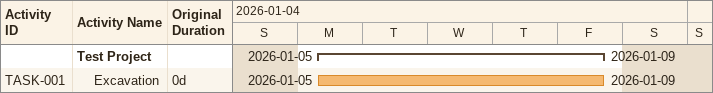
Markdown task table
| ID | Level | Task | Original duration | Start | Finish |
|---|---|---|---|---|---|
|  | 1 | **Test Project** |  | 2026-01-05 | 2026-01-09 |
| TASK-001 | 2 | Excavation | 0d | 2026-01-05 | 2026-01-09 |
